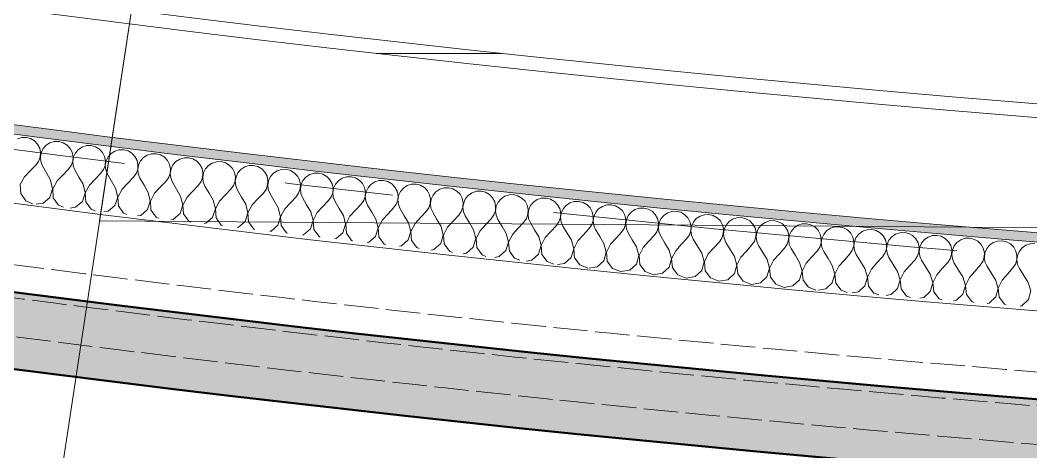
# Model space of a CAD drawing. Header units: millimetres. Extents: x -89663 to 74273, y -103666 to 18539.
# Drawn here: x -30380 to -29060, y -71921 to -71356 of the extents above; entities that cross this region are included whole.
import ezdxf
from ezdxf.enums import TextEntityAlignment as Align

# ---------------------------------------------------------------- set-up
doc = ezdxf.new("R2010")
doc.units = ezdxf.units.MM
doc.header["$MEASUREMENT"] = 0
doc.linetypes.add('Double Dashed', pattern=[1093.611073, 529.166651, -211.666656, 141.111112, -211.666656])
doc.linetypes.add('Hidden Line', pattern=[55, 45, -10])
for name, color, linetype in [('A-20-M_Floor_Slab', 7, 'Continuous'), ('A-25-M_Wall_Ext', 7, 'Continuous'), ('New_A-15-MG_Structural_Grid_Phase_2', 7, 'Continuous'), ('New_A-25-M_Wall_Ext', 7, 'Continuous'), ('New_A-25-M_Wall_Int', 7, 'Continuous'), ('New_A-40-M_Soft_Landscaping_P2', 7, 'Continuous')]:
    doc.layers.add(name, color=color, linetype=linetype)
for name, color, linetype, lineweight in [('A-20-M_Floor_Slab_Pen_No__89', 8, 'Continuous', 20), ('A-25-M_Wall_Ext_Pen_No__87', 8, 'Continuous', 20), ('New_A-25-M_Wall_Ext_Pen_No__87', 8, 'Continuous', 20), ('New_A-25-M_Wall_Int_Pen_No__193', 7, 'Continuous', 18), ('New_A-40-M_Soft_Landscaping_P2_Pen_No__150', 7, 'Continuous', 0)]:
    doc.layers.add(name, color=color, linetype=linetype, lineweight=lineweight)
for name, color, linetype, lineweight, true_color in [('New_A-15-MG_Structural_Grid_Phase_2_Pen_No__222', 7, 'Continuous', 13, 0x65af33), ('New_A-25-M_Wall_Ext_Pen_No__107', 7, 'Continuous', 15, 0xa6a6a6), ('New_A-25-M_Wall_Ext_Pen_No__27', 7, 'Continuous', 50, 0x2a2a2a), ('New_A-25-M_Wall_Int_Pen_No__107', 7, 'Continuous', 15, 0xa6a6a6), ('New_A-25-M_Wall_Int_Pen_No__149', 7, 'Continuous', 0, 0x2a2a2a)]:
    doc.layers.add(name, color=color, linetype=linetype, lineweight=lineweight, true_color=true_color)
doc.styles.add('GENERATED_STYLE_4', font='')
doc.styles.get('GENERATED_STYLE_4').set_extended_font_data('Swis721 BT')

# ---------------------------------------------------------------- blocks, each defined once
blk = doc.blocks.new('*X220')
at = {"layer": 'New_A-25-M_Wall_Int_Pen_No__107', "linetype": 'Continuous'}
for p, q in [((-30383.7, -71511.5), (-30378, -71509.8)), ((-30378, -71509.8), (-30372.1, -71509.7)), ((-30372.1, -71509.7), (-30366.5, -71511.3)), ((-30366.5, -71511.3), (-30361.4, -71514.3)), ((-30361.4, -71514.3), (-30357.4, -71518.7)), ((-30341.3, -71516.9), (-30335.7, -71515.2)), ((-30335.7, -71515.2), (-30329.8, -71515.2)), ((-30329.8, -71515.2), (-30324.1, -71516.7)), ((-30357.4, -71518.7), (-30354.7, -71523.9)), ((-30354.7, -71523.9), (-30353.6, -71529.7)), ((-30352.8, -71529.8), (-30350.2, -71524.5)), ((-30350.2, -71524.5), (-30346.3, -71520.1)), ((-30346.3, -71520.1), (-30341.3, -71516.9)), ((-30324.1, -71516.7), (-30319, -71519.8)), ((-30319, -71519.8), (-30315, -71524.1)), ((-30315, -71524.1), (-30312.3, -71529.3)), ((-30307.8, -71529.9), (-30303.9, -71525.5)), ((-30303.9, -71525.5), (-30298.9, -71522.3)), ((-30298.9, -71522.3), (-30293.3, -71520.6)), ((-30293.3, -71520.6), (-30287.4, -71520.6)), ((-30287.4, -71520.6), (-30281.7, -71522.1)), ((-30281.7, -71522.1), (-30276.6, -71525.1)), ((-30276.6, -71525.1), (-30272.6, -71529.5)), ((-30261.5, -71530.9), (-30256.5, -71527.7)), ((-30256.5, -71527.7), (-30250.9, -71526)), ((-30250.9, -71526), (-30245, -71525.9)), ((-30245, -71525.9), (-30239.3, -71527.4)), ((-30239.3, -71527.4), (-30234.2, -71530.5)), ((-30356.1, -71541.2), (-30359.6, -71545.9)), ((-30354, -71535.6), (-30356.1, -71541.2)), ((-30353.6, -71529.7), (-30354, -71535.6)), ((-30353.8, -71535.6), (-30352.8, -71529.8)), ((-30353.3, -71541.5), (-30353.8, -71535.6)), ((-30351.1, -71547), (-30353.3, -71541.5)), ((-30311.6, -71541), (-30313.6, -71546.6)), ((-30312.3, -71529.3), (-30311.1, -71535.1)), ((-30311.1, -71535.1), (-30311.6, -71541)), ((-30311.4, -71541.1), (-30310.4, -71535.2)), ((-30310.8, -71546.9), (-30311.4, -71541.1)), ((-30310.4, -71535.2), (-30307.8, -71529.9)), ((-30272.6, -71529.5), (-30269.9, -71534.7)), ((-30269.9, -71534.7), (-30268.7, -71540.5)), ((-30268.7, -71540.5), (-30269.2, -71546.4)), ((-30269, -71546.4), (-30268, -71540.6)), ((-30268, -71540.6), (-30265.4, -71535.3)), ((-30265.4, -71535.3), (-30261.5, -71530.9)), ((-30234.2, -71530.5), (-30230.2, -71534.8)), ((-30230.2, -71534.8), (-30227.5, -71540)), ((-30227.5, -71540), (-30226.3, -71545.8)), ((-30225.5, -71545.9), (-30223, -71540.6)), ((-30223, -71540.6), (-30219.1, -71536.1)), ((-30219.1, -71536.1), (-30214.1, -71532.9)), ((-30214.1, -71532.9), (-30208.5, -71531.2)), ((-30208.5, -71531.2), (-30202.6, -71531.1)), ((-30202.6, -71531.1), (-30196.9, -71532.7)), ((-30196.9, -71532.7), (-30191.8, -71535.7)), ((-30191.8, -71535.7), (-30187.8, -71540)), ((-30187.8, -71540), (-30185, -71545.2)), ((-30180.6, -71545.8), (-30176.7, -71541.4)), ((-30176.7, -71541.4), (-30171.7, -71538.2)), ((-30171.7, -71538.2), (-30166, -71536.4)), ((-30166, -71536.4), (-30160.1, -71536.3)), ((-30160.1, -71536.3), (-30154.5, -71537.9)), ((-30154.5, -71537.9), (-30149.4, -71540.9)), ((-30149.4, -71540.9), (-30145.3, -71545.2)), ((-30129.3, -71543.3), (-30123.6, -71541.6)), ((-30123.6, -71541.6), (-30117.7, -71541.5)), ((-30117.7, -71541.5), (-30112, -71543)), ((-30374.5, -71561.3), (-30367, -71553.6)), ((-30367, -71553.6), (-30359.6, -71545.9)), ((-30345.8, -71556.3), (-30351.1, -71547)), ((-30324.6, -71559), (-30317.1, -71551.4)), ((-30313.6, -71546.6), (-30317.1, -71551.4)), ((-30308.6, -71552.4), (-30310.8, -71546.9)), ((-30303.4, -71561.7), (-30308.6, -71552.4)), ((-30271.2, -71551.9), (-30274.7, -71556.7)), ((-30269.2, -71546.4), (-30271.2, -71551.9)), ((-30268.4, -71552.3), (-30269, -71546.4)), ((-30266.2, -71557.8), (-30268.4, -71552.3)), ((-30226.7, -71551.7), (-30228.8, -71557.2)), ((-30226.3, -71545.8), (-30226.7, -71551.7)), ((-30226.6, -71551.7), (-30225.5, -71545.9)), ((-30225.9, -71557.6), (-30226.6, -71551.7)), ((-30185, -71545.2), (-30183.8, -71551)), ((-30183.8, -71551), (-30184.3, -71556.9)), ((-30184.1, -71556.9), (-30183.1, -71551.1)), ((-30183.1, -71551.1), (-30180.6, -71545.8)), ((-30145.3, -71545.2), (-30142.6, -71550.4)), ((-30142.6, -71550.4), (-30141.4, -71556.2)), ((-30140.7, -71556.3), (-30138.1, -71550.9)), ((-30138.1, -71550.9), (-30134.2, -71546.5)), ((-30134.2, -71546.5), (-30129.3, -71543.3)), ((-30112, -71543), (-30107, -71546)), ((-30107, -71546), (-30102.9, -71550.3)), ((-30102.9, -71550.3), (-30100.2, -71555.5)), ((-30095.7, -71556), (-30091.8, -71551.6)), ((-30091.8, -71551.6), (-30086.8, -71548.4)), ((-30086.8, -71548.4), (-30081.2, -71546.7)), ((-30081.2, -71546.7), (-30075.3, -71546.5)), ((-30075.3, -71546.5), (-30069.6, -71548)), ((-30069.6, -71548), (-30064.5, -71551)), ((-30064.5, -71551), (-30060.4, -71555.3)), ((-30060.4, -71555.3), (-30057.7, -71560.5)), ((-30049.3, -71556.6), (-30044.4, -71553.4)), ((-30044.4, -71553.4), (-30038.8, -71551.7)), ((-30038.8, -71551.7), (-30032.9, -71551.5)), ((-30032.9, -71551.5), (-30027.2, -71553)), ((-30027.2, -71553), (-30022.1, -71556)), ((-30380.1, -71571.6), (-30374.5, -71561.3)), ((-30340.5, -71565.6), (-30345.8, -71556.3)), ((-30340.5, -71565.6), (-30337.8, -71577)), ((-30337.6, -71577), (-30332, -71566.7)), ((-30332, -71566.7), (-30324.6, -71559)), ((-30298.1, -71571.1), (-30303.4, -71561.7)), ((-30289.6, -71572.1), (-30282.1, -71564.4)), ((-30282.1, -71564.4), (-30274.7, -71556.7)), ((-30260.9, -71567.1), (-30266.2, -71557.8)), ((-30255.6, -71576.4), (-30260.9, -71567.1)), ((-30239.7, -71569.7), (-30232.2, -71562)), ((-30228.8, -71557.2), (-30232.2, -71562)), ((-30223.7, -71563.1), (-30225.9, -71557.6)), ((-30218.4, -71572.4), (-30223.7, -71563.1)), ((-30197.2, -71575), (-30189.8, -71567.3)), ((-30186.3, -71562.5), (-30189.8, -71567.3)), ((-30184.3, -71556.9), (-30186.3, -71562.5)), ((-30183.5, -71562.8), (-30184.1, -71556.9)), ((-30181.3, -71568.3), (-30183.5, -71562.8)), ((-30175.9, -71577.6), (-30181.3, -71568.3)), ((-30143.8, -71567.6), (-30147.3, -71572.4)), ((-30141.8, -71562.1), (-30143.8, -71567.6)), ((-30141.4, -71556.2), (-30141.8, -71562.1)), ((-30141.7, -71562.1), (-30140.7, -71556.3)), ((-30141, -71568), (-30141.7, -71562.1)), ((-30138.8, -71573.5), (-30141, -71568)), ((-30099.4, -71567.2), (-30101.4, -71572.7)), ((-30100.2, -71555.5), (-30098.9, -71561.3)), ((-30098.9, -71561.3), (-30099.4, -71567.2)), ((-30099.2, -71567.2), (-30098.2, -71561.4)), ((-30098.5, -71573.1), (-30099.2, -71567.2)), ((-30098.2, -71561.4), (-30095.7, -71556)), ((-30057.7, -71560.5), (-30056.5, -71566.3)), ((-30056.5, -71566.3), (-30056.9, -71572.2)), ((-30056.7, -71572.2), (-30055.7, -71566.4)), ((-30055.7, -71566.4), (-30053.2, -71561.1)), ((-30053.2, -71561.1), (-30049.3, -71556.6)), ((-30022.1, -71556), (-30018, -71560.3)), ((-30018, -71560.3), (-30015.2, -71565.5)), ((-30015.2, -71565.5), (-30014, -71571.3)), ((-30013.3, -71571.4), (-30010.8, -71566)), ((-30010.8, -71566), (-30006.9, -71561.6)), ((-30006.9, -71561.6), (-30001.9, -71558.4)), ((-30001.9, -71558.4), (-29996.3, -71556.6)), ((-29996.3, -71556.6), (-29990.4, -71556.5)), ((-29990.4, -71556.5), (-29984.7, -71557.9)), ((-29984.7, -71557.9), (-29979.6, -71560.9)), ((-29979.6, -71560.9), (-29975.5, -71565.2)), ((-29975.5, -71565.2), (-29972.8, -71570.4)), ((-29968.3, -71570.9), (-29964.4, -71566.5)), ((-29964.4, -71566.5), (-29959.5, -71563.2)), ((-29959.5, -71563.2), (-29953.9, -71561.5)), ((-29953.9, -71561.5), (-29948, -71561.3)), ((-29948, -71561.3), (-29942.2, -71562.8)), ((-29942.2, -71562.8), (-29937.2, -71565.8)), ((-29937.2, -71565.8), (-29933.1, -71570)), ((-29922, -71571.3), (-29917, -71568.1)), ((-29917, -71568.1), (-29911.4, -71566.3)), ((-29911.4, -71566.3), (-29905.5, -71566.1)), ((-29905.5, -71566.1), (-29899.8, -71567.6)), ((-29899.8, -71567.6), (-29894.7, -71570.6)), ((-30379.4, -71583.3), (-30380.1, -71571.6)), ((-30337.8, -71577), (-30341.4, -71588.2)), ((-30336.9, -71588.7), (-30337.6, -71577)), ((-30298.1, -71571.1), (-30295.3, -71582.4)), ((-30295.1, -71582.4), (-30289.6, -71572.1)), ((-30255.6, -71576.4), (-30252.8, -71587.8)), ((-30252.6, -71587.8), (-30247.1, -71577.5)), ((-30247.1, -71577.5), (-30239.7, -71569.7)), ((-30213.1, -71581.7), (-30218.4, -71572.4)), ((-30213.1, -71581.7), (-30210.3, -71593)), ((-30204.6, -71582.7), (-30197.2, -71575)), ((-30170.6, -71586.9), (-30175.9, -71577.6)), ((-30162.1, -71587.9), (-30154.7, -71580.2)), ((-30154.7, -71580.2), (-30147.3, -71572.4)), ((-30133.5, -71582.7), (-30138.8, -71573.5)), ((-30112.2, -71585.3), (-30104.8, -71577.5)), ((-30101.4, -71572.7), (-30104.8, -71577.5)), ((-30096.3, -71578.6), (-30098.5, -71573.1)), ((-30091, -71587.8), (-30096.3, -71578.6)), ((-30058.9, -71577.8), (-30062.3, -71582.6)), ((-30056.9, -71572.2), (-30058.9, -71577.8)), ((-30056.1, -71578.1), (-30056.7, -71572.2)), ((-30053.8, -71583.6), (-30056.1, -71578.1)), ((-30014.4, -71577.2), (-30016.4, -71582.8)), ((-30014, -71571.3), (-30014.4, -71577.2)), ((-30014.2, -71577.2), (-30013.3, -71571.4)), ((-30013.6, -71583.1), (-30014.2, -71577.2)), ((-29972.8, -71570.4), (-29971.5, -71576.2)), ((-29971.5, -71576.2), (-29971.9, -71582.1)), ((-29971.8, -71582.1), (-29970.8, -71576.3)), ((-29970.8, -71576.3), (-29968.3, -71570.9)), ((-29933.1, -71570), (-29930.3, -71575.3)), ((-29930.3, -71575.3), (-29929.1, -71581)), ((-29929.1, -71581), (-29929.4, -71586.9)), ((-29929.3, -71587), (-29928.3, -71581.1)), ((-29928.3, -71581.1), (-29925.8, -71575.8)), ((-29925.8, -71575.8), (-29922, -71571.3)), ((-29894.7, -71570.6), (-29890.6, -71574.8)), ((-29890.6, -71574.8), (-29887.8, -71580)), ((-29887.8, -71580), (-29886.6, -71585.8)), ((-29885.8, -71585.9), (-29883.3, -71580.5)), ((-29883.3, -71580.5), (-29879.5, -71576.1)), ((-29879.5, -71576.1), (-29874.5, -71572.8)), ((-29874.5, -71572.8), (-29868.9, -71571)), ((-29868.9, -71571), (-29863, -71570.9)), ((-29863, -71570.9), (-29857.3, -71572.3)), ((-29857.3, -71572.3), (-29852.2, -71575.3)), ((-29852.2, -71575.3), (-29848.1, -71579.5)), ((-29848.1, -71579.5), (-29845.3, -71584.8)), ((-29840.8, -71585.2), (-29837, -71580.8)), ((-29837, -71580.8), (-29832.1, -71577.5)), ((-29832.1, -71577.5), (-29826.4, -71575.7)), ((-29826.4, -71575.7), (-29820.6, -71575.6)), ((-29820.6, -71575.6), (-29814.8, -71577)), ((-29814.8, -71577), (-29809.7, -71580)), ((-29809.7, -71580), (-29805.6, -71584.2)), ((-29789.6, -71582.1), (-29784, -71580.3)), ((-29784, -71580.3), (-29778.1, -71580.2)), ((-29778.1, -71580.2), (-29772.4, -71581.6)), ((-29772.4, -71581.6), (-29767.2, -71584.5)), ((-30372.7, -71592.9), (-30379.4, -71583.3)), ((-30364.3, -71596.5), (-30372.7, -71592.9)), ((-30341.4, -71588.2), (-30350.3, -71595.7)), ((-30330.1, -71598.3), (-30336.9, -71588.7)), ((-30298.9, -71593.6), (-30307.8, -71601.2)), ((-30295.3, -71582.4), (-30298.9, -71593.6)), ((-30294.4, -71594.1), (-30295.1, -71582.4)), ((-30287.6, -71603.7), (-30294.4, -71594.1)), ((-30252.8, -71587.8), (-30256.4, -71598.9)), ((-30251.9, -71599.5), (-30252.6, -71587.8)), ((-30210.3, -71593), (-30213.8, -71604.2)), ((-30210.1, -71593.1), (-30204.6, -71582.7)), ((-30209.4, -71604.7), (-30210.1, -71593.1)), ((-30170.6, -71586.9), (-30167.8, -71598.2)), ((-30167.6, -71598.3), (-30162.1, -71587.9)), ((-30128.1, -71592), (-30133.5, -71582.7)), ((-30128.1, -71592), (-30125.2, -71603.4)), ((-30125.1, -71603.4), (-30119.6, -71593)), ((-30119.6, -71593), (-30112.2, -71585.3)), ((-30085.6, -71597.1), (-30091, -71587.8)), ((-30077.1, -71598.1), (-30069.7, -71590.3)), ((-30069.7, -71590.3), (-30062.3, -71582.6)), ((-30048.5, -71592.9), (-30053.8, -71583.6)), ((-30043.1, -71602.1), (-30048.5, -71592.9)), ((-30027.2, -71595.3), (-30019.8, -71587.6)), ((-30016.4, -71582.8), (-30019.8, -71587.6)), ((-30011.3, -71588.6), (-30013.6, -71583.1)), ((-30006, -71597.8), (-30011.3, -71588.6)), ((-29984.7, -71600.3), (-29977.3, -71592.5)), ((-29973.9, -71587.7), (-29977.3, -71592.5)), ((-29971.9, -71582.1), (-29973.9, -71587.7)), ((-29971.1, -71588), (-29971.8, -71582.1)), ((-29968.8, -71593.5), (-29971.1, -71588)), ((-29963.4, -71602.7), (-29968.8, -71593.5)), ((-29931.4, -71592.5), (-29934.8, -71597.3)), ((-29929.4, -71586.9), (-29931.4, -71592.5)), ((-29928.6, -71592.8), (-29929.3, -71587)), ((-29926.3, -71598.3), (-29928.6, -71592.8)), ((-29886.9, -71591.7), (-29888.9, -71597.3)), ((-29886.6, -71585.8), (-29886.9, -71591.7)), ((-29886.8, -71591.7), (-29885.8, -71585.9)), ((-29886.1, -71597.6), (-29886.8, -71591.7)), ((-29845.3, -71584.8), (-29844.1, -71590.5)), ((-29844.1, -71590.5), (-29844.4, -71596.4)), ((-29844.3, -71596.4), (-29843.3, -71590.6)), ((-29843.3, -71590.6), (-29840.8, -71585.2)), ((-29805.6, -71584.2), (-29802.8, -71589.4)), ((-29802.8, -71589.4), (-29801.6, -71595.2)), ((-29800.8, -71595.3), (-29798.3, -71589.9)), ((-29798.3, -71589.9), (-29794.5, -71585.4)), ((-29794.5, -71585.4), (-29789.6, -71582.1)), ((-29767.2, -71584.5), (-29763.1, -71588.8)), ((-29763.1, -71588.8), (-29760.3, -71594)), ((-29760.3, -71594), (-29759.1, -71599.8)), ((-29758.3, -71599.8), (-29755.8, -71594.5)), ((-29755.8, -71594.5), (-29752, -71590)), ((-29752, -71590), (-29747.1, -71586.7)), ((-29747.1, -71586.7), (-29741.5, -71584.9)), ((-29741.5, -71584.9), (-29735.6, -71584.7)), ((-29735.6, -71584.7), (-29729.9, -71586.1)), ((-29729.9, -71586.1), (-29724.7, -71589.1)), ((-29724.7, -71589.1), (-29720.6, -71593.3)), ((-29720.6, -71593.3), (-29717.8, -71598.5)), ((-29713.3, -71599), (-29709.5, -71594.5)), ((-29709.5, -71594.5), (-29704.6, -71591.2)), ((-29704.6, -71591.2), (-29699, -71589.4)), ((-29699, -71589.4), (-29693.1, -71589.2)), ((-29693.1, -71589.2), (-29687.4, -71590.6)), ((-29687.4, -71590.6), (-29682.2, -71593.5)), ((-29682.2, -71593.5), (-29678.1, -71597.8)), ((-29662.1, -71595.6), (-29656.5, -71593.8)), ((-29656.5, -71593.8), (-29650.6, -71593.6)), ((-29650.6, -71593.6), (-29644.9, -71595)), ((-30350.3, -71595.7), (-30359.1, -71597.1)), ((-30323.4, -71601.2), (-30330.1, -71598.3)), ((-30307.8, -71601.2), (-30314.8, -71602.2)), ((-30282.2, -71606), (-30287.6, -71603.7)), ((-30265.3, -71606.5), (-30270.7, -71607.3)), ((-30256.4, -71598.9), (-30265.3, -71606.5)), ((-30245.1, -71609), (-30251.9, -71599.5)), ((-30213.8, -71604.2), (-30222.7, -71611.8)), ((-30202.6, -71614.3), (-30209.4, -71604.7)), ((-30167.8, -71598.2), (-30171.3, -71609.4)), ((-30166.8, -71609.9), (-30167.6, -71598.3)), ((-30125.2, -71603.4), (-30128.8, -71614.5)), ((-30124.3, -71615.1), (-30125.1, -71603.4)), ((-30085.6, -71597.1), (-30082.7, -71608.5)), ((-30082.6, -71608.5), (-30077.1, -71598.1)), ((-30043.1, -71602.1), (-30040.2, -71613.5)), ((-30040, -71613.5), (-30034.6, -71603.1)), ((-30034.6, -71603.1), (-30027.2, -71595.3)), ((-30000.6, -71607.1), (-30006, -71597.8)), ((-30000.6, -71607.1), (-29997.6, -71618.4)), ((-29997.5, -71618.4), (-29992.1, -71608)), ((-29992.1, -71608), (-29984.7, -71600.3)), ((-29958, -71611.9), (-29963.4, -71602.7)), ((-29949.5, -71612.9), (-29942.2, -71605.1)), ((-29942.2, -71605.1), (-29934.8, -71597.3)), ((-29920.9, -71607.5), (-29926.3, -71598.3)), ((-29915.5, -71616.8), (-29920.9, -71607.5)), ((-29899.6, -71609.9), (-29892.3, -71602.1)), ((-29888.9, -71597.3), (-29892.3, -71602.1)), ((-29883.8, -71603.1), (-29886.1, -71597.6)), ((-29878.4, -71612.3), (-29883.8, -71603.1)), ((-29857.1, -71614.7), (-29849.8, -71606.8)), ((-29846.4, -71602), (-29849.8, -71606.8)), ((-29844.4, -71596.4), (-29846.4, -71602)), ((-29843.6, -71602.3), (-29844.3, -71596.4)), ((-29841.3, -71607.8), (-29843.6, -71602.3)), ((-29835.8, -71617), (-29841.3, -71607.8)), ((-29803.9, -71606.7), (-29807.3, -71611.5)), ((-29801.9, -71601.1), (-29803.9, -71606.7)), ((-29801.6, -71595.2), (-29801.9, -71601.1)), ((-29801.7, -71601.1), (-29800.8, -71595.3)), ((-29801, -71607), (-29801.7, -71601.1)), ((-29798.8, -71612.4), (-29801, -71607)), ((-29759.4, -71605.7), (-29761.3, -71611.2)), ((-29759.1, -71599.8), (-29759.4, -71605.7)), ((-29759.2, -71605.7), (-29758.3, -71599.8)), ((-29758.5, -71611.5), (-29759.2, -71605.7)), ((-29717.8, -71598.5), (-29716.5, -71604.3)), ((-29716.5, -71604.3), (-29716.9, -71610.2)), ((-29716.7, -71610.2), (-29715.8, -71604.3)), ((-29715.8, -71604.3), (-29713.3, -71599)), ((-29678.1, -71597.8), (-29675.3, -71602.9)), ((-29675.3, -71602.9), (-29674, -71608.7)), ((-29673.3, -71608.8), (-29670.8, -71603.4)), ((-29670.8, -71603.4), (-29667, -71598.9)), ((-29667, -71598.9), (-29662.1, -71595.6)), ((-29644.9, -71595), (-29639.7, -71597.9)), ((-29639.7, -71597.9), (-29635.6, -71602.1)), ((-29635.6, -71602.1), (-29632.8, -71607.3)), ((-29632.8, -71607.3), (-29631.5, -71613.1)), ((-29630.7, -71613.2), (-29628.3, -71607.8)), ((-29628.3, -71607.8), (-29624.5, -71603.3)), ((-29624.5, -71603.3), (-29619.6, -71600)), ((-29619.6, -71600), (-29614, -71598.2)), ((-29614, -71598.2), (-29608.1, -71597.9)), ((-29608.1, -71597.9), (-29602.3, -71599.3)), ((-29602.3, -71599.3), (-29597.2, -71602.3)), ((-29597.2, -71602.3), (-29593.1, -71606.5)), ((-29593.1, -71606.5), (-29590.2, -71611.7)), ((-29585.8, -71612.1), (-29581.9, -71607.6)), ((-29581.9, -71607.6), (-29577, -71604.3)), ((-29577, -71604.3), (-29571.4, -71602.5)), ((-29571.4, -71602.5), (-29565.6, -71602.2)), ((-29565.6, -71602.2), (-29559.8, -71603.6)), ((-29559.8, -71603.6), (-29554.7, -71606.5)), ((-29554.7, -71606.5), (-29550.5, -71610.7)), ((-29534.5, -71608.5), (-29528.9, -71606.7)), ((-29528.9, -71606.7), (-29523, -71606.5)), ((-29523, -71606.5), (-29517.3, -71607.8)), ((-29517.3, -71607.8), (-29512.2, -71610.7)), ((-30240.9, -71610.8), (-30245.1, -71609)), ((-30222.7, -71611.8), (-30226.9, -71612.4)), ((-30199.4, -71615.6), (-30202.6, -71614.3)), ((-30180.2, -71617), (-30183.3, -71617.5)), ((-30171.3, -71609.4), (-30180.2, -71617)), ((-30160, -71619.5), (-30166.8, -71609.9)), ((-30157.6, -71620.5), (-30160, -71619.5)), ((-30128.8, -71614.5), (-30137.7, -71622.2)), ((-30117.5, -71624.6), (-30124.3, -71615.1)), ((-30086.2, -71619.6), (-30095.1, -71627.3)), ((-30082.7, -71608.5), (-30086.2, -71619.6)), ((-30081.7, -71620.2), (-30082.6, -71608.5)), ((-30074.9, -71629.7), (-30081.7, -71620.2)), ((-30040.2, -71613.5), (-30043.7, -71624.6)), ((-30039.2, -71625.2), (-30040, -71613.5)), ((-29997.6, -71618.4), (-30001.1, -71629.6)), ((-29996.6, -71630.1), (-29997.5, -71618.4)), ((-29958, -71611.9), (-29955.1, -71623.3)), ((-29954.9, -71623.3), (-29949.5, -71612.9)), ((-29915.5, -71616.8), (-29912.5, -71628.1)), ((-29912.4, -71628.1), (-29907, -71617.7)), ((-29907, -71617.7), (-29899.6, -71609.9)), ((-29872.9, -71621.5), (-29878.4, -71612.3)), ((-29864.4, -71622.5), (-29857.1, -71614.7)), ((-29830.4, -71626.2), (-29835.8, -71617)), ((-29821.9, -71627.1), (-29814.6, -71619.3)), ((-29814.6, -71619.3), (-29807.3, -71611.5)), ((-29793.3, -71621.6), (-29798.8, -71612.4)), ((-29772, -71623.9), (-29764.7, -71616.1)), ((-29761.3, -71611.2), (-29764.7, -71616.1)), ((-29756.2, -71617), (-29758.5, -71611.5)), ((-29750.7, -71626.2), (-29756.2, -71617)), ((-29729.5, -71628.5), (-29722.2, -71620.6)), ((-29718.8, -71615.8), (-29722.2, -71620.6)), ((-29716.9, -71610.2), (-29718.8, -71615.8)), ((-29716, -71616.1), (-29716.7, -71610.2)), ((-29713.7, -71621.5), (-29716, -71616.1)), ((-29676.3, -71620.2), (-29679.6, -71625.1)), ((-29674.3, -71614.6), (-29676.3, -71620.2)), ((-29674, -71608.7), (-29674.3, -71614.6)), ((-29674.2, -71614.6), (-29673.3, -71608.8)), ((-29673.4, -71620.5), (-29674.2, -71614.6)), ((-29671.1, -71625.9), (-29673.4, -71620.5)), ((-29631.8, -71619), (-29633.7, -71624.6)), ((-29631.5, -71613.1), (-29631.8, -71619)), ((-29631.6, -71619), (-29630.7, -71613.2)), ((-29630.9, -71624.9), (-29631.6, -71619)), ((-29590.2, -71611.7), (-29588.9, -71617.4)), ((-29588.9, -71617.4), (-29589.2, -71623.3)), ((-29589.1, -71623.3), (-29588.2, -71617.5)), ((-29588.2, -71617.5), (-29585.8, -71612.1)), ((-29550.5, -71610.7), (-29547.7, -71615.9)), ((-29547.7, -71615.9), (-29546.4, -71621.7)), ((-29545.6, -71621.7), (-29543.2, -71616.4)), ((-29543.2, -71616.4), (-29539.4, -71611.8)), ((-29539.4, -71611.8), (-29534.5, -71608.5)), ((-29512.2, -71610.7), (-29508, -71614.9)), ((-29508, -71614.9), (-29505.2, -71620.1)), ((-29505.2, -71620.1), (-29503.8, -71625.9)), ((-29503.1, -71625.9), (-29500.7, -71620.5)), ((-29500.7, -71620.5), (-29496.9, -71616)), ((-29496.9, -71616), (-29492, -71612.7)), ((-29492, -71612.7), (-29486.4, -71610.9)), ((-29486.4, -71610.9), (-29480.5, -71610.6)), ((-29480.5, -71610.6), (-29474.8, -71612)), ((-29474.8, -71612), (-29469.6, -71614.9)), ((-29469.6, -71614.9), (-29465.5, -71619.1)), ((-29465.5, -71619.1), (-29462.6, -71624.2)), ((-29458.1, -71624.7), (-29454.3, -71620.1)), ((-29454.3, -71620.1), (-29449.5, -71616.8)), ((-29449.5, -71616.8), (-29443.9, -71615)), ((-29443.9, -71615), (-29438, -71614.7)), ((-29438, -71614.7), (-29432.2, -71616.1)), ((-29432.2, -71616.1), (-29427.1, -71618.9)), ((-29427.1, -71618.9), (-29422.9, -71623.1)), ((-29411.8, -71624.2), (-29406.9, -71620.9)), ((-29406.9, -71620.9), (-29401.3, -71619)), ((-29401.3, -71619), (-29395.4, -71618.7)), ((-29395.4, -71618.7), (-29389.7, -71620.1)), ((-29389.7, -71620.1), (-29384.5, -71623)), ((-30137.7, -71622.2), (-30139.9, -71622.5)), ((-30115.7, -71625.4), (-30117.5, -71624.6)), ((-30095.1, -71627.3), (-30096.8, -71627.6)), ((-30073.5, -71630.3), (-30074.9, -71629.7)), ((-30052.5, -71632.3), (-30054, -71632.5)), ((-30043.7, -71624.6), (-30052.5, -71632.3)), ((-30032.4, -71634.7), (-30039.2, -71625.2)), ((-30001.1, -71629.6), (-30010, -71637.3)), ((-29989.8, -71639.6), (-29996.6, -71630.1)), ((-29958.6, -71634.5), (-29967.4, -71642.2)), ((-29955.1, -71623.3), (-29958.6, -71634.5)), ((-29954.1, -71635), (-29954.9, -71623.3)), ((-29912.5, -71628.1), (-29916, -71639.3)), ((-29911.5, -71639.8), (-29912.4, -71628.1)), ((-29870, -71632.8), (-29873.4, -71644)), ((-29872.9, -71621.5), (-29870, -71632.8)), ((-29869.8, -71632.9), (-29864.4, -71622.5)), ((-29868.9, -71644.5), (-29869.8, -71632.9)), ((-29830.4, -71626.2), (-29827.4, -71637.5)), ((-29827.2, -71637.6), (-29821.9, -71627.1)), ((-29787.8, -71630.8), (-29793.3, -71621.6)), ((-29787.8, -71630.8), (-29784.8, -71642.2)), ((-29784.7, -71642.2), (-29779.3, -71631.8)), ((-29779.3, -71631.8), (-29772, -71623.9)), ((-29745.3, -71635.4), (-29750.7, -71626.2)), ((-29736.8, -71636.3), (-29729.5, -71628.5)), ((-29708.2, -71630.7), (-29713.7, -71621.5)), ((-29702.7, -71639.9), (-29708.2, -71630.7)), ((-29694.2, -71640.8), (-29686.9, -71632.9)), ((-29686.9, -71632.9), (-29679.6, -71625.1)), ((-29665.6, -71635.1), (-29671.1, -71625.9)), ((-29644.3, -71637.3), (-29637.1, -71629.5)), ((-29633.7, -71624.6), (-29637.1, -71629.5)), ((-29628.6, -71630.3), (-29630.9, -71624.9)), ((-29623, -71639.5), (-29628.6, -71630.3)), ((-29601.8, -71641.7), (-29594.5, -71633.8)), ((-29591.1, -71628.9), (-29594.5, -71633.8)), ((-29589.2, -71623.3), (-29591.1, -71628.9)), ((-29588.3, -71629.2), (-29589.1, -71623.3)), ((-29586, -71634.6), (-29588.3, -71629.2)), ((-29548.6, -71633.2), (-29551.9, -71638)), ((-29546.7, -71627.6), (-29548.6, -71633.2)), ((-29546.4, -71621.7), (-29546.7, -71627.6)), ((-29546.5, -71627.6), (-29545.6, -71621.7)), ((-29545.8, -71633.5), (-29546.5, -71627.6)), ((-29543.4, -71638.9), (-29545.8, -71633.5)), ((-29504.1, -71631.8), (-29506, -71637.4)), ((-29503.8, -71625.9), (-29504.1, -71631.8)), ((-29503.9, -71631.8), (-29503.1, -71625.9)), ((-29503.2, -71637.6), (-29503.9, -71631.8)), ((-29462.6, -71624.2), (-29461.3, -71630)), ((-29461.3, -71630), (-29461.6, -71635.9)), ((-29461.4, -71635.9), (-29460.5, -71630.1)), ((-29460.5, -71630.1), (-29458.1, -71624.7)), ((-29422.9, -71623.1), (-29420.1, -71628.3)), ((-29420.1, -71628.3), (-29418.7, -71634.1)), ((-29418.7, -71634.1), (-29419, -71640)), ((-29418.8, -71640), (-29418, -71634.1)), ((-29418, -71634.1), (-29415.6, -71628.7)), ((-29415.6, -71628.7), (-29411.8, -71624.2)), ((-29384.5, -71623), (-29380.4, -71627.1)), ((-29380.4, -71627.1), (-29377.5, -71632.3)), ((-29377.5, -71632.3), (-29376.1, -71638)), ((-29375.4, -71638.1), (-29373, -71632.7)), ((-29373, -71632.7), (-29369.2, -71628.2)), ((-29369.2, -71628.2), (-29364.4, -71624.8)), ((-29364.4, -71624.8), (-29358.8, -71623)), ((-29358.8, -71623), (-29352.9, -71622.7)), ((-29352.9, -71622.7), (-29347.1, -71624)), ((-29347.1, -71624), (-29342, -71626.9)), ((-29342, -71626.9), (-29337.8, -71631.1)), ((-29337.8, -71631.1), (-29334.9, -71636.2)), ((-29330.4, -71636.6), (-29326.7, -71632.1)), ((-29326.7, -71632.1), (-29321.8, -71628.7)), ((-29321.8, -71628.7), (-29316.2, -71626.9)), ((-29316.2, -71626.9), (-29310.3, -71626.6)), ((-29310.3, -71626.6), (-29304.6, -71627.9)), ((-29304.6, -71627.9), (-29299.4, -71630.8)), ((-29299.4, -71630.8), (-29295.2, -71634.9)), ((-29284.1, -71635.9), (-29279.2, -71632.6)), ((-29279.2, -71632.6), (-29273.6, -71630.7)), ((-29273.6, -71630.7), (-29267.8, -71630.4)), ((-29267.8, -71630.4), (-29262, -71631.7)), ((-29262, -71631.7), (-29256.9, -71634.6)), ((-29236.7, -71636.4), (-29231.1, -71634.5)), ((-29231.1, -71634.5), (-29225.2, -71634.2)), ((-29225.2, -71634.2), (-29219.4, -71635.5)), ((-30031.1, -71635.2), (-30032.4, -71634.7)), ((-30010, -71637.3), (-30011.4, -71637.5)), ((-29988.4, -71640.2), (-29989.8, -71639.6)), ((-29967.4, -71642.2), (-29969, -71642.4)), ((-29947.2, -71644.5), (-29954.1, -71635)), ((-29945.6, -71645.1), (-29947.2, -71644.5)), ((-29924.8, -71647), (-29926.8, -71647.3)), ((-29916, -71639.3), (-29924.8, -71647)), ((-29904.6, -71649.3), (-29911.5, -71639.8)), ((-29873.4, -71644), (-29882.2, -71651.8)), ((-29862, -71654), (-29868.9, -71644.5)), ((-29827.4, -71637.5), (-29830.8, -71648.7)), ((-29826.3, -71649.2), (-29827.2, -71637.6)), ((-29784.8, -71642.2), (-29788.2, -71653.4)), ((-29783.7, -71653.8), (-29784.7, -71642.2)), ((-29742.2, -71646.7), (-29745.6, -71657.9)), ((-29745.3, -71635.4), (-29742.2, -71646.7)), ((-29742.1, -71646.7), (-29736.8, -71636.3)), ((-29741.1, -71658.4), (-29742.1, -71646.7)), ((-29702.7, -71639.9), (-29699.7, -71651.2)), ((-29699.5, -71651.2), (-29694.2, -71640.8)), ((-29660.1, -71644.3), (-29665.6, -71635.1)), ((-29660.1, -71644.3), (-29657.1, -71655.6)), ((-29656.9, -71655.6), (-29651.6, -71645.2)), ((-29651.6, -71645.2), (-29644.3, -71637.3)), ((-29617.5, -71648.7), (-29623, -71639.5)), ((-29609, -71649.5), (-29601.8, -71641.7)), ((-29580.5, -71643.8), (-29586, -71634.6)), ((-29574.9, -71653), (-29580.5, -71643.8)), ((-29566.4, -71653.8), (-29559.2, -71645.9)), ((-29559.2, -71645.9), (-29551.9, -71638)), ((-29537.9, -71648.1), (-29543.4, -71638.9)), ((-29516.6, -71650.1), (-29509.4, -71642.2)), ((-29506, -71637.4), (-29509.4, -71642.2)), ((-29500.8, -71643.1), (-29503.2, -71637.6)), ((-29495.3, -71652.2), (-29500.8, -71643.1)), ((-29474, -71654.3), (-29466.8, -71646.4)), ((-29463.4, -71641.5), (-29466.8, -71646.4)), ((-29461.6, -71635.9), (-29463.4, -71641.5)), ((-29460.6, -71641.8), (-29461.4, -71635.9)), ((-29458.3, -71647.2), (-29460.6, -71641.8)), ((-29452.7, -71656.3), (-29458.3, -71647.2)), ((-29420.9, -71645.6), (-29424.2, -71650.4)), ((-29419, -71640), (-29420.9, -71645.6)), ((-29418, -71645.8), (-29418.8, -71640)), ((-29415.7, -71651.3), (-29418, -71645.8)), ((-29376.4, -71644), (-29378.3, -71649.6)), ((-29376.1, -71638), (-29376.4, -71644)), ((-29376.2, -71644), (-29375.4, -71638.1)), ((-29375.4, -71649.8), (-29376.2, -71644)), ((-29334.9, -71636.2), (-29333.6, -71642)), ((-29333.6, -71642), (-29333.8, -71647.9)), ((-29333.6, -71647.9), (-29332.8, -71642)), ((-29332.8, -71642), (-29330.4, -71636.6)), ((-29295.2, -71634.9), (-29292.3, -71640.1)), ((-29292.3, -71640.1), (-29291, -71645.8)), ((-29291, -71645.8), (-29291.2, -71651.7)), ((-29291, -71651.8), (-29290.2, -71645.9)), ((-29290.2, -71645.9), (-29287.9, -71640.5)), ((-29287.9, -71640.5), (-29284.1, -71635.9)), ((-29256.9, -71634.6), (-29252.7, -71638.7)), ((-29252.7, -71638.7), (-29249.8, -71643.9)), ((-29249.8, -71643.9), (-29248.4, -71649.6)), ((-29247.6, -71649.7), (-29245.3, -71644.3)), ((-29245.3, -71644.3), (-29241.5, -71639.7)), ((-29241.5, -71639.7), (-29236.7, -71636.4)), ((-29219.4, -71635.5), (-29214.3, -71638.3)), ((-29214.3, -71638.3), (-29210.1, -71642.5)), ((-29210.1, -71642.5), (-29207.2, -71647.6)), ((-29207.2, -71647.6), (-29205.8, -71653.4)), ((-29202.7, -71648), (-29198.9, -71643.5)), ((-29198.9, -71643.5), (-29194.1, -71640.1)), ((-29194.1, -71640.1), (-29188.5, -71638.2)), ((-29188.5, -71638.2), (-29182.6, -71637.9)), ((-29182.6, -71637.9), (-29176.9, -71639.2)), ((-29176.9, -71639.2), (-29171.7, -71642)), ((-29171.7, -71642), (-29167.5, -71646.2)), ((-29167.5, -71646.2), (-29164.6, -71651.3)), ((-29160.1, -71651.7), (-29156.4, -71647.1)), ((-29156.4, -71647.1), (-29151.5, -71643.7)), ((-29151.5, -71643.7), (-29145.9, -71641.8)), ((-29145.9, -71641.8), (-29140, -71641.5)), ((-29140, -71641.5), (-29134.3, -71642.8)), ((-29134.3, -71642.8), (-29129.1, -71645.6)), ((-29129.1, -71645.6), (-29124.9, -71649.8)), ((-29113.8, -71650.7), (-29108.9, -71647.3)), ((-29108.9, -71647.3), (-29103.3, -71645.4)), ((-29103.3, -71645.4), (-29097.5, -71645.1)), ((-29097.5, -71645.1), (-29091.7, -71646.4)), ((-29091.7, -71646.4), (-29086.5, -71649.2)), ((-29902.4, -71650.2), (-29904.6, -71649.3)), ((-29882.2, -71651.8), (-29884.8, -71652.2)), ((-29859.1, -71655.2), (-29862, -71654)), ((-29839.6, -71656.5), (-29843.1, -71657.1)), ((-29830.8, -71648.7), (-29839.6, -71656.5)), ((-29819.4, -71658.7), (-29826.3, -71649.2)), ((-29815.5, -71660.3), (-29819.4, -71658.7)), ((-29788.2, -71653.4), (-29797, -71661.1)), ((-29776.8, -71663.3), (-29783.7, -71653.8)), ((-29745.6, -71657.9), (-29754.4, -71665.7)), ((-29734.2, -71667.8), (-29741.1, -71658.4)), ((-29699.7, -71651.2), (-29703, -71662.4)), ((-29698.5, -71662.9), (-29699.5, -71651.2)), ((-29657.1, -71655.6), (-29660.4, -71666.8)), ((-29655.9, -71667.3), (-29656.9, -71655.6)), ((-29614.5, -71660), (-29617.8, -71671.2)), ((-29617.5, -71648.7), (-29614.5, -71660)), ((-29614.3, -71660), (-29609, -71649.5)), ((-29613.3, -71671.7), (-29614.3, -71660)), ((-29574.9, -71653), (-29571.8, -71664.3)), ((-29571.7, -71664.3), (-29566.4, -71653.8)), ((-29532.3, -71657.2), (-29537.9, -71648.1)), ((-29532.3, -71657.2), (-29529.2, -71668.5)), ((-29529.1, -71668.5), (-29523.8, -71658.1)), ((-29523.8, -71658.1), (-29516.6, -71650.1)), ((-29489.7, -71661.4), (-29495.3, -71652.2)), ((-29481.2, -71662.2), (-29474, -71654.3)), ((-29447.1, -71665.5), (-29452.7, -71656.3)), ((-29438.6, -71666.3), (-29431.4, -71658.4)), ((-29431.4, -71658.4), (-29424.2, -71650.4)), ((-29410.1, -71660.4), (-29415.7, -71651.3)), ((-29404.5, -71669.5), (-29410.1, -71660.4)), ((-29388.8, -71662.4), (-29381.6, -71654.5)), ((-29378.3, -71649.6), (-29381.6, -71654.5)), ((-29373.1, -71655.2), (-29375.4, -71649.8)), ((-29367.5, -71664.4), (-29373.1, -71655.2)), ((-29346.2, -71666.3), (-29339, -71658.4)), ((-29335.7, -71653.5), (-29339, -71658.4)), ((-29333.8, -71647.9), (-29335.7, -71653.5)), ((-29332.8, -71653.8), (-29333.6, -71647.9)), ((-29330.5, -71659.2), (-29332.8, -71653.8)), ((-29324.8, -71668.3), (-29330.5, -71659.2)), ((-29293.1, -71657.4), (-29296.4, -71662.3)), ((-29291.2, -71651.7), (-29293.1, -71657.4)), ((-29290.2, -71657.6), (-29291, -71651.8)), ((-29287.9, -71663), (-29290.2, -71657.6)), ((-29248.6, -71655.5), (-29250.5, -71661.2)), ((-29248.4, -71649.6), (-29248.6, -71655.5)), ((-29248.4, -71655.6), (-29247.6, -71649.7)), ((-29247.6, -71661.4), (-29248.4, -71655.6)), ((-29206, -71659.3), (-29207.8, -71664.9)), ((-29205.8, -71653.4), (-29206, -71659.3)), ((-29205.8, -71659.3), (-29205, -71653.4)), ((-29205, -71665.2), (-29205.8, -71659.3)), ((-29205, -71653.4), (-29202.7, -71648)), ((-29164.6, -71651.3), (-29163.2, -71657)), ((-29163.2, -71657), (-29163.4, -71663)), ((-29163.2, -71663), (-29162.4, -71657.1)), ((-29162.4, -71657.1), (-29160.1, -71651.7)), ((-29124.9, -71649.8), (-29122, -71654.9)), ((-29122, -71654.9), (-29120.6, -71660.6)), ((-29120.6, -71660.6), (-29120.8, -71666.6)), ((-29120.6, -71666.6), (-29119.8, -71660.7)), ((-29119.8, -71660.7), (-29117.5, -71655.3)), ((-29117.5, -71655.3), (-29113.8, -71650.7)), ((-29086.5, -71649.2), (-29082.3, -71653.3)), ((-29082.3, -71653.3), (-29079.4, -71658.5)), ((-29079.4, -71658.5), (-29078, -71664.2)), ((-29077.2, -71664.3), (-29074.9, -71658.8)), ((-29074.9, -71658.8), (-29071.2, -71654.2)), ((-29071.2, -71654.2), (-29066.3, -71650.8)), ((-29066.3, -71650.8), (-29060.8, -71648.9)), ((-29060.8, -71648.9), (-29054.9, -71648.6)), ((-29797, -71661.1), (-29801.6, -71661.9)), ((-29771.7, -71665.4), (-29776.8, -71663.3)), ((-29754.4, -71665.7), (-29760.2, -71666.7)), ((-29727.6, -71670.5), (-29734.2, -71667.8)), ((-29711.8, -71670.2), (-29719.1, -71671.5)), ((-29703, -71662.4), (-29711.8, -71670.2)), ((-29691.6, -71672.3), (-29698.5, -71662.9)), ((-29683.2, -71675.6), (-29691.6, -71672.3)), ((-29660.4, -71666.8), (-29669.1, -71674.6)), ((-29648.9, -71676.7), (-29655.9, -71667.3)), ((-29617.8, -71671.2), (-29626.5, -71679)), ((-29606.3, -71681.1), (-29613.3, -71671.7)), ((-29571.8, -71664.3), (-29575.2, -71675.5)), ((-29570.7, -71676), (-29571.7, -71664.3)), ((-29529.2, -71668.5), (-29532.5, -71679.7)), ((-29528, -71680.2), (-29529.1, -71668.5)), ((-29486.6, -71672.7), (-29489.9, -71683.9)), ((-29489.7, -71661.4), (-29486.6, -71672.7)), ((-29486.4, -71672.7), (-29481.2, -71662.2)), ((-29485.4, -71684.3), (-29486.4, -71672.7)), ((-29447.1, -71665.5), (-29444, -71676.8)), ((-29443.8, -71676.8), (-29438.6, -71666.3)), ((-29404.5, -71669.5), (-29401.3, -71680.8)), ((-29401.2, -71680.8), (-29396, -71670.3)), ((-29396, -71670.3), (-29388.8, -71662.4)), ((-29361.9, -71673.5), (-29367.5, -71664.4)), ((-29361.9, -71673.5), (-29358.7, -71684.8)), ((-29353.3, -71674.3), (-29346.2, -71666.3)), ((-29319.2, -71677.4), (-29324.8, -71668.3)), ((-29310.7, -71678.2), (-29303.5, -71670.2)), ((-29303.5, -71670.2), (-29296.4, -71662.3)), ((-29282.2, -71672.1), (-29287.9, -71663)), ((-29276.6, -71681.2), (-29282.2, -71672.1)), ((-29268.1, -71682), (-29260.9, -71674)), ((-29260.9, -71674), (-29253.8, -71666.1)), ((-29250.5, -71661.2), (-29253.8, -71666.1)), ((-29245.2, -71666.8), (-29247.6, -71661.4)), ((-29239.6, -71675.9), (-29245.2, -71666.8)), ((-29218.3, -71677.8), (-29211.1, -71669.8)), ((-29207.8, -71664.9), (-29211.1, -71669.8)), ((-29202.6, -71670.6), (-29205, -71665.2)), ((-29197, -71679.6), (-29202.6, -71670.6)), ((-29175.6, -71681.5), (-29168.5, -71673.5)), ((-29165.2, -71668.6), (-29168.5, -71673.5)), ((-29163.4, -71663), (-29165.2, -71668.6)), ((-29162.4, -71668.8), (-29163.2, -71663)), ((-29160, -71674.2), (-29162.4, -71668.8)), ((-29122.6, -71672.2), (-29125.9, -71677.1)), ((-29120.8, -71666.6), (-29122.6, -71672.2)), ((-29119.8, -71672.4), (-29120.6, -71666.6)), ((-29117.4, -71677.8), (-29119.8, -71672.4)), ((-29078.2, -71670.1), (-29080, -71675.7)), ((-29078, -71664.2), (-29078.2, -71670.1)), ((-29078, -71670.1), (-29077.2, -71664.3)), ((-29077.1, -71676), (-29078, -71670.1)), ((-29669.1, -71674.6), (-29678.2, -71676.2)), ((-29638.6, -71680.8), (-29648.9, -71676.7)), ((-29626.5, -71679), (-29637.5, -71681)), ((-29595.4, -71685.4), (-29606.3, -71681.1)), ((-29583.9, -71683.3), (-29595.4, -71685.4)), ((-29575.2, -71675.5), (-29583.9, -71683.3)), ((-29563.6, -71685.3), (-29570.7, -71676)), ((-29552.8, -71689.6), (-29563.6, -71685.3)), ((-29532.5, -71679.7), (-29541.2, -71687.6)), ((-29521, -71689.6), (-29528, -71680.2)), ((-29489.9, -71683.9), (-29498.6, -71691.8)), ((-29478.3, -71693.7), (-29485.4, -71684.3)), ((-29444, -71676.8), (-29447.2, -71688)), ((-29442.7, -71688.4), (-29443.8, -71676.8)), ((-29401.3, -71680.8), (-29404.6, -71692.1)), ((-29400.1, -71692.5), (-29401.2, -71680.8)), ((-29358.7, -71684.8), (-29361.9, -71696)), ((-29358.5, -71684.8), (-29353.3, -71674.3)), ((-29357.4, -71696.4), (-29358.5, -71684.8)), ((-29319.2, -71677.4), (-29316, -71688.7)), ((-29315.9, -71688.7), (-29310.7, -71678.2)), ((-29276.6, -71681.2), (-29273.4, -71692.5)), ((-29273.2, -71692.5), (-29268.1, -71682)), ((-29233.9, -71685), (-29239.6, -71675.9)), ((-29233.9, -71685), (-29230.7, -71696.3)), ((-29230.6, -71696.3), (-29225.4, -71685.8)), ((-29225.4, -71685.8), (-29218.3, -71677.8)), ((-29191.3, -71688.7), (-29197, -71679.6)), ((-29182.8, -71689.5), (-29175.6, -71681.5)), ((-29154.3, -71683.3), (-29160, -71674.2)), ((-29148.6, -71692.4), (-29154.3, -71683.3)), ((-29140.1, -71693.1), (-29133, -71685.1)), ((-29133, -71685.1), (-29125.9, -71677.1)), ((-29111.7, -71686.9), (-29117.4, -71677.8)), ((-29106, -71696), (-29111.7, -71686.9)), ((-29090.3, -71688.7), (-29083.2, -71680.6)), ((-29080, -71675.7), (-29083.2, -71680.6)), ((-29074.7, -71681.4), (-29077.1, -71676)), ((-29069, -71690.4), (-29074.7, -71681.4)), ((-29541.2, -71687.6), (-29552.8, -71689.6)), ((-29510.1, -71693.8), (-29521, -71689.6)), ((-29498.6, -71691.8), (-29510.1, -71693.8)), ((-29467.4, -71698), (-29478.3, -71693.7)), ((-29455.9, -71695.9), (-29467.4, -71698)), ((-29447.2, -71688), (-29455.9, -71695.9)), ((-29435.7, -71697.8), (-29442.7, -71688.4)), ((-29424.8, -71702), (-29435.7, -71697.8)), ((-29413.2, -71699.9), (-29424.8, -71702)), ((-29404.6, -71692.1), (-29413.2, -71699.9)), ((-29393, -71701.8), (-29400.1, -71692.5)), ((-29361.9, -71696), (-29370.6, -71703.9)), ((-29350.3, -71705.8), (-29357.4, -71696.4)), ((-29319.2, -71699.9), (-29327.9, -71707.8)), ((-29316, -71688.7), (-29319.2, -71699.9)), ((-29314.7, -71700.3), (-29315.9, -71688.7)), ((-29307.7, -71709.7), (-29314.7, -71700.3)), ((-29273.4, -71692.5), (-29276.6, -71703.8)), ((-29272.1, -71704.2), (-29273.2, -71692.5)), ((-29230.7, -71696.3), (-29233.9, -71707.6)), ((-29229.4, -71708), (-29230.6, -71696.3)), ((-29191.3, -71688.7), (-29188.1, -71700)), ((-29188.1, -71700), (-29191.2, -71711.3)), ((-29187.9, -71700), (-29182.8, -71689.5)), ((-29186.7, -71711.7), (-29187.9, -71700)), ((-29148.6, -71692.4), (-29145.4, -71703.6)), ((-29145.2, -71703.6), (-29140.1, -71693.1)), ((-29106, -71696), (-29102.7, -71707.2)), ((-29102.5, -71707.2), (-29097.5, -71696.7)), ((-29097.5, -71696.7), (-29090.3, -71688.7)), ((-29063.3, -71699.5), (-29069, -71690.4)), ((-29063.3, -71699.5), (-29060, -71710.7)), ((-29382.1, -71706.1), (-29393, -71701.8)), ((-29370.6, -71703.9), (-29382.1, -71706.1)), ((-29340.7, -71709.5), (-29350.3, -71705.8)), ((-29327.9, -71707.8), (-29337.9, -71709.7)), ((-29299.8, -71712.7), (-29307.7, -71709.7)), ((-29285.2, -71711.7), (-29293.2, -71713.2)), ((-29276.6, -71703.8), (-29285.2, -71711.7)), ((-29265, -71713.5), (-29272.1, -71704.2)), ((-29258.6, -71715.9), (-29265, -71713.5)), ((-29233.9, -71707.6), (-29242.5, -71715.5)), ((-29222.3, -71717.3), (-29229.4, -71708)), ((-29191.2, -71711.3), (-29199.8, -71719.2)), ((-29179.6, -71720.9), (-29186.7, -71711.7)), ((-29145.4, -71703.6), (-29148.5, -71714.9)), ((-29144, -71715.3), (-29145.2, -71703.6)), ((-29102.7, -71707.2), (-29105.8, -71718.5)), ((-29101.3, -71718.9), (-29102.5, -71707.2)), ((-29060, -71710.7), (-29063.1, -71722)), ((-29242.5, -71715.5), (-29248.8, -71716.7)), ((-29217.3, -71719.2), (-29222.3, -71717.3)), ((-29199.8, -71719.2), (-29204.7, -71720.1)), ((-29175.7, -71722.4), (-29179.6, -71720.9)), ((-29157.1, -71722.9), (-29160.8, -71723.6)), ((-29148.5, -71714.9), (-29157.1, -71722.9)), ((-29136.9, -71724.6), (-29144, -71715.3)), ((-29134, -71725.7), (-29136.9, -71724.6)), ((-29114.4, -71726.5), (-29117.1, -71727)), ((-29105.8, -71718.5), (-29114.4, -71726.5)), ((-29094.2, -71728.1), (-29101.3, -71718.9)), ((-29063.1, -71722), (-29071.7, -71730)), ((-29092, -71729), (-29094.2, -71728.1)), ((-29071.7, -71730), (-29073.7, -71730.4))]:
    blk.add_line(p, q, dxfattribs=at)
blk = doc.blocks.new('Wall_45_1', base_point=(-30534.2, -71486.1))
at = {"layer": 'New_A-25-M_Wall_Int_Pen_No__107', "linetype": 'Continuous'}
h = blk.add_hatch(dxfattribs=at)
h.set_pattern_fill('Plywood_0001', color=256, style=0, pattern_type=2)
h.set_pattern_definition([(0, (0, 0), (0, 200), [])])
h.paths.add_polyline_path([(-19125.8, -70482.4, -0.103838), (-30510.1, -71307.7), (-30512.5, -71325.6, 0.103839), (-19120.8, -70499.7)])
blk.add_hatch(color=256, dxfattribs=at).paths.add_polyline_path([(-30534.2, -71486.1, 0.10384), (-19076, -70655.4), (-19079.3, -70643.8, -0.10384), (-30532.6, -71474.2)])
at = {"layer": 'New_A-25-M_Wall_Int_Pen_No__149', "linetype": 'Continuous'}
for radius, end in [(27776.8, 286.00301), (28046.8, 286.00367)]:
    blk.add_arc((-26783.5, -43782), radius, 262.28997, end, dxfattribs=at)
at = {"layer": 'New_A-25-M_Wall_Int_Pen_No__193', "linetype": 'Continuous'}
for radius, end in [(27794.8, 286.00306), (27944.8, 286.00342), (27956.8, 286.00345)]:
    blk.add_arc((-26783.5, -43782), radius, 262.28997, end, dxfattribs=at)
at = {"layer": 'New_A-25-M_Wall_Int', "color": 250, "lineweight": 50, "true_color": 0x2a2a2a}
blk.add_blockref('*X220', (0, 0), dxfattribs=at)
blk = doc.blocks.new('Mesh_33_1', base_point=(-40933.1, -67038.1))
at = {"layer": 'New_A-40-M_Soft_Landscaping_P2_Pen_No__150', "linetype": 'Continuous', "flags": 128}
blk.add_lwpolyline([(-40933.1, -67038.1, 0.320491), (-40900.8, -69852.7, 0.075053), (-37194.7, -72335.5, 0.135492), (-17580.9, -76160.2), (-17996, -70643, -0.183873), (-38079.9, -69688.1, -0.169448), (-40869.9, -67158.8, -0.091733)], format="xyb", close=True, dxfattribs=at)
blk = doc.blocks.new('Mesh_34_1', base_point=(-38055.1, -69698.9))
at = {"layer": 'New_A-40-M_Soft_Landscaping_P2_Pen_No__150', "linetype": 'Continuous', "flags": 128}
blk.add_lwpolyline([(-38055.1, -69698.9, -0.169694), (-40869.9, -67158.8, 0.334983), (-40169.4, -69895, 0.065126), (-36684.4, -71850.8, 0.165018), (-17774.3, -73560), (-17996, -70643, -0.183626)], format="xyb", close=True, dxfattribs=at)
blk = doc.blocks.new('Slab_61_1', base_point=(-30340.4, -72043.6))
at = {"layer": 'A-20-M_Floor_Slab_Pen_No__89', "linetype": 'Continuous', "flags": 128}
blk.add_lwpolyline([(-30340.4, -72043.6), (-30227.5, -71294.4), (-23730, -71341.5), (-23645.3, -72092.1)], close=True, dxfattribs=at)
blk = doc.blocks.new('Slab_62_1', base_point=(-30227.5, -71294.4))
at = {"layer": 'A-20-M_Floor_Slab_Pen_No__89', "linetype": 'Continuous', "flags": 128}
blk.add_lwpolyline([(-30227.5, -71294.4), (-30276.4, -71619.1), (-23693.3, -71666.8), (-23730, -71341.5)], close=True, dxfattribs=at)
blk = doc.blocks.new('Wall_53_1', base_point=(-38176, -69536.6))
at = {"layer": 'New_A-25-M_Wall_Ext_Pen_No__107', "linetype": 'Continuous', "lineweight": 0, "true_color": 0x535353}
blk.add_hatch(color=251, dxfattribs=at).paths.add_polyline_path([(-38176, -69536.6), (-38217.5, -69627.6, 0.177017), (-18856.6, -70909.4), (-18870.6, -70861.5), (-18884.7, -70813.4, -0.177006)])
at = {"layer": 'New_A-25-M_Wall_Ext_Pen_No__27', "linetype": 'Continuous'}
for radius, start in [(28161.8, 246.13805), (28261.8, 246.13561)]:
    blk.add_arc((-26783.5, -43782), radius, start, 286.28897, dxfattribs=at)
blk = doc.blocks.new('Wall_55_1', base_point=(-38175.9, -69536.5))
at = {"layer": 'New_A-25-M_Wall_Ext_Pen_No__87', "linetype": 'Hidden Line'}
for radius in [28161.8, 28211.8]:
    blk.add_arc((-26758.9, -43792.8), radius, 246.08329, 336.44041, dxfattribs=at)
blk = doc.blocks.new('Wall_231_1', base_point=(-38294.6, -69816.9))
at = {"layer": 'A-25-M_Wall_Ext_Pen_No__87', "linetype": 'Hidden Line'}
for radius, start, end in [(28130.8, 246.16287, 336.76285), (28469.8, 246.15506, 336.76093)]:
    blk.add_arc((-26785.3, -43777.2), radius, start, end, dxfattribs=at)
blk = doc.blocks.new('Standard grid marker_24')
at = {"layer": 'New_A-15-MG_Structural_Grid_Phase_2_Pen_No__222', "linetype": 'Double Dashed'}
blk.add_arc((0, 0), 27977.6, 0, 90.63597, dxfattribs=at)
at = {"layer": 'New_A-15-MG_Structural_Grid_Phase_2_Pen_No__222', "style": 'GENERATED_STYLE_4'}
blk.add_attdef('AC_MarkerText_1', text='', height=350, rotation=90.3066, dxfattribs=at).set_placement((-1326.2, 28008), align=Align.MIDDLE_CENTER)

msp = doc.modelspace()

# ---------------------------------------------------------------- block references
at = {"layer": 'A-20-M_Floor_Slab', "color": 8, "linetype": 'Continuous', "lineweight": 20}
for name, p in [('Slab_61_1', (-30340.4, -72043.6)), ('Slab_62_1', (-30227.5, -71294.4))]:
    msp.add_blockref(name, p, dxfattribs=at)
at = {"layer": 'A-25-M_Wall_Ext', "color": 250, "lineweight": 50, "true_color": 0x2a2a2a}
msp.add_blockref('Wall_231_1', (-38294.6, -69816.9), dxfattribs=at)
at = {"layer": 'New_A-15-MG_Structural_Grid_Phase_2', "color": 8, "linetype": 'Continuous', "lineweight": 15, "zscale": 1000, "rotation": 246.1337837427074}
msp.add_blockref('Standard grid marker_24', (-26783.5, -43781.2), dxfattribs=at)
at = {"layer": 'New_A-25-M_Wall_Ext', "color": 250, "lineweight": 50, "true_color": 0x2a2a2a}
for name, p in [('Wall_53_1', (-38176, -69536.6)), ('Wall_55_1', (-38175.9, -69536.5))]:
    msp.add_blockref(name, p, dxfattribs=at)
at = {"layer": 'New_A-25-M_Wall_Int', "color": 250, "lineweight": 50, "true_color": 0x2a2a2a}
msp.add_blockref('Wall_45_1', (-30534.2, -71486.1), dxfattribs=at)
at = {"layer": 'New_A-40-M_Soft_Landscaping_P2'}
for name, p in [('Mesh_33_1', (-40933.1, -67038.1)), ('Mesh_34_1', (-38055.1, -69698.9))]:
    msp.add_blockref(name, p, dxfattribs=at)

doc.saveas('drawing.dxf')
